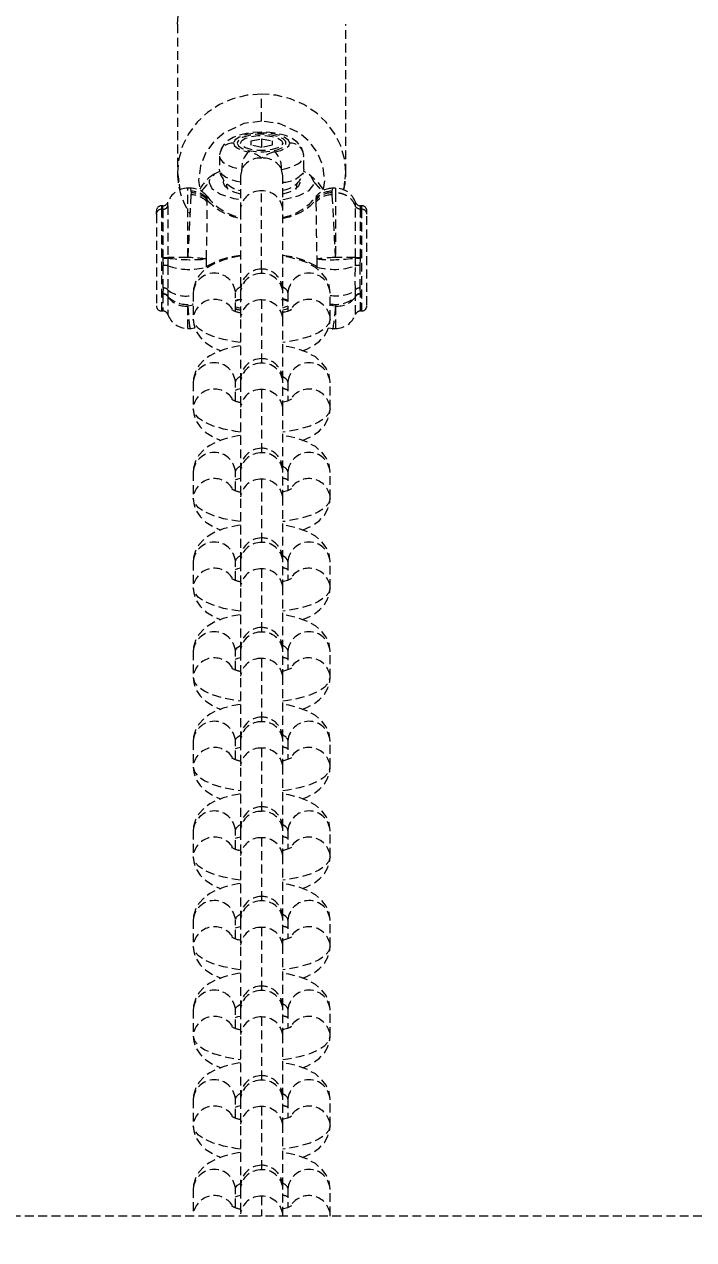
# Model space of a CAD drawing. Header units: millimetres. Extents: x -6713 to 5148, y -2591 to 1587.
# Drawn here: x -385.3 to -289.9, y -497.4 to -324.1 of the extents above; entities that cross this region are included whole.
import ezdxf

# ---------------------------------------------------------------- set-up
doc = ezdxf.new("R2010")
doc.units = ezdxf.units.MM
doc.linetypes.add('HIDDEN', pattern=[1.905, 1.27, -0.635])
for name, color, linetype in [('DIKOM_ОБЪЕКТ', 7, 'Continuous'), ('DIKOM_РАЗМЕР_ЗОНА', 7, 'Continuous'), ('DIKOM_РАЗМЕР_ОБЪЕКТА', 7, 'Continuous')]:
    doc.layers.add(name, color=color, linetype=linetype)
doc.styles.add('style1', font='arialbd.ttf', dxfattribs={"width": 0.8})
doc.dimstyles.new('1-50', dxfattribs={"dimtxt": 300, "dimasz": 200, "dimexe": 100, "dimexo": 0, "dimgap": 100, "dimtad": 1, "dimtxsty": 'style1', "dimcen": 200, "dimclrd": 7, "dimclre": 7, "dimclrt": 7, "dimadec": 1, "dimazin": 2, "dimtfac": 1, "dimtmove": 0, "dimatfit": 2, "dimfxl": 0, "dimlwd": 25, "dimlwe": 18, "dimarcsym": 0})

# ---------------------------------------------------------------- blocks, each defined once
blk = doc.blocks.new('*D0')
at = {"layer": 'Defpoints', "color": 0, "transparency": 16777216}
for p in [(-5474.61, 1436.5), (3266.41, 1436.5), (3451.12, -1263.5)]:
    blk.add_point(p, dxfattribs=at)
at = {"layer": 'DIKOM_РАЗМЕР_ОБЪЕКТА', "color": 7, "lineweight": 18, "transparency": 16777216}
for p, q in [((3266.41, 1436.5), (-5574.61, 1436.5)), ((3451.12, -1263.5), (-5574.61, -1263.5))]:
    blk.add_line(p, q, dxfattribs=at)
at = {"layer": 'DIKOM_РАЗМЕР_ОБЪЕКТА', "color": 7, "lineweight": 25, "transparency": 16777216}
blk.add_line((-5474.61, -1063.5), (-5474.61, 1236.5), dxfattribs=at)
at = {"layer": 'DIKOM_РАЗМЕР_ОБЪЕКТА', "color": 7, "transparency": 16777216}
for points in [[(-5507.94, 1236.5), (-5441.28, 1236.5), (-5474.61, 1436.5)], [(-5507.94, -1063.5), (-5441.28, -1063.5), (-5474.61, -1263.5)]]:
    blk.add_solid(points, dxfattribs=at)
at = {"layer": 'DIKOM_РАЗМЕР_ОБЪЕКТА', "color": 7, "transparency": 16777216, "insert": (-5753.31, 29.27), "char_height": 300, "attachment_point": 5, "rotation": 90, "style": 'style1'}
blk.add_mtext('{\\fArial|b0|i0|c204|p34;\\H1.16667x;2700}', dxfattribs=at)
blk = doc.blocks.new('*D2')
at = {"layer": 'Defpoints', "color": 0, "transparency": 16777216}
for p in [(-4851.5, 438.4), (5148.5, 234.63), (-4851.5, -2490.97)]:
    blk.add_point(p, dxfattribs=at)
at = {"layer": 'DIKOM_РАЗМЕР_ЗОНА', "color": 7, "lineweight": 18, "transparency": 16777216}
for p, q in [((-4851.5, 438.4), (-4851.5, -2590.97)), ((5148.5, 234.63), (5148.5, -2590.97))]:
    blk.add_line(p, q, dxfattribs=at)
at = {"layer": 'DIKOM_РАЗМЕР_ЗОНА', "color": 7, "lineweight": 25, "transparency": 16777216}
blk.add_line((4948.5, -2490.97), (-4651.5, -2490.97), dxfattribs=at)
at = {"layer": 'DIKOM_РАЗМЕР_ЗОНА', "color": 7, "transparency": 16777216}
for points in [[(-4651.5, -2457.64), (-4651.5, -2524.31), (-4851.5, -2490.97)], [(4948.5, -2457.64), (4948.5, -2524.31), (5148.5, -2490.97)]]:
    blk.add_solid(points, dxfattribs=at)
at = {"layer": 'DIKOM_РАЗМЕР_ЗОНА', "color": 7, "transparency": 16777216, "insert": (187.27, -2212.27), "char_height": 300, "attachment_point": 5, "style": 'style1'}
blk.add_mtext('{\\fArial|b0|i0|c204|p34;\\H1.16667x;10000}', dxfattribs=at)

msp = doc.modelspace()

# ---------------------------------------------------------------- linework, layer by layer
at = {"layer": 'DIKOM_ОБЪЕКТ', "color": 7, "linetype": 'HIDDEN', "lineweight": 15}
for p, q in [((-363.5, -324.108), (-363.5, -345.251)), ((-339.5, -345.251), (-339.5, -324.108)), ((-353, -340.726), (-351.5, -340.416)), ((-353, -341.347), (-353, -340.726)), ((-351.5, -340.416), (-350, -340.726)), ((-351.5, -340.416), (-351.5, -341.657)), ((-350, -340.726), (-350, -341.347)), ((-357.5, -342.904), (-357.5, -344.771)), ((-351.5, -341.657), (-353, -341.347)), ((-350, -341.347), (-351.5, -341.657)), ((-345.5, -344.771), (-345.5, -342.904)), ((-363.5, -345.251), (-363.269, -346.872)), ((-357.446, -345.058), (-357.5, -344.771)), ((-356.924, -346.311), (-357, -346.638)), ((-354.328, -344.8), (-354.5, -345.7)), ((-354.5, -345.7), (-354.5, -350.646)), ((-348.5, -345.7), (-348.672, -344.8)), ((-348.5, -350.646), (-348.5, -345.7)), ((-345.5, -344.771), (-345.553, -345.056)), ((-339.595, -346.164), (-339.5, -345.251)), ((-363.269, -346.872), (-363.151, -347.694)), ((-361.559, -347.472), (-362.042, -347.472)), ((-362.042, -357.329), (-362.042, -347.472)), ((-361.573, -347.903), (-361.561, -348.136)), ((-361.561, -348.136), (-361.573, -348.417)), ((-356.5, -347.105), (-356.462, -346.884)), ((-351.5, -358.998), (-351.5, -347.846)), ((-340.958, -347.472), (-341.441, -347.472)), ((-341.439, -348.136), (-341.427, -347.903)), ((-341.427, -348.417), (-341.439, -348.136)), ((-340.958, -347.472), (-340.958, -348.136)), ((-340.958, -348.136), (-340.958, -357.329)), ((-364.87, -350.003), (-364.87, -349.476)), ((-359.25, -348.718), (-359.251, -348.698)), ((-359.243, -348.947), (-359.25, -348.718)), ((-359.243, -349.158), (-359.243, -348.947)), ((-359.243, -349.45), (-359.243, -349.158)), ((-343.75, -348.717), (-343.757, -348.947)), ((-343.757, -348.947), (-343.757, -349.158)), ((-343.757, -349.158), (-343.757, -349.45)), ((-343.749, -348.697), (-343.75, -348.717)), ((-366.5, -351.17), (-366.5, -350.745)), ((-366.5, -351.17), (-366.5, -364.145)), ((-365.577, -349.972), (-365.75, -349.972)), ((-365.75, -350.47), (-365.75, -349.972)), ((-365.75, -364.972), (-365.75, -350.47)), ((-365.577, -350.47), (-365.577, -349.972)), ((-365.577, -350.47), (-365.577, -357.365)), ((-364.87, -350.003), (-364.87, -357.357)), ((-354.5, -350.646), (-354.5, -361.992)), ((-348.5, -361.992), (-348.5, -350.646)), ((-337.25, -349.972), (-337.423, -349.972)), ((-337.423, -350.47), (-337.423, -349.972)), ((-337.423, -357.365), (-337.423, -350.47)), ((-337.25, -349.972), (-337.25, -350.47)), ((-337.25, -350.47), (-337.25, -364.972)), ((-336.5, -351.17), (-336.5, -350.745)), ((-336.5, -364.145), (-336.5, -351.17)), ((-365.577, -357.365), (-365.577, -357.431)), ((-365.577, -357.431), (-365.556, -358.484)), ((-364.87, -357.416), (-364.87, -357.357)), ((-364.87, -357.416), (-364.858, -358.536)), ((-359.367, -358.718), (-359.371, -357.555)), ((-343.629, -357.555), (-343.633, -358.718)), ((-338.142, -358.536), (-338.13, -357.416)), ((-338.13, -357.357), (-338.13, -357.416)), ((-337.444, -358.484), (-337.423, -357.431)), ((-337.423, -357.431), (-337.423, -357.365)), ((-351.5, -358.992), (-351.5, -359.64)), ((-365.556, -361.692), (-365.577, -362.52)), ((-364.858, -361.971), (-364.87, -362.866)), ((-354.5, -361.992), (-354.5, -362.441)), ((-348.5, -362.441), (-348.5, -361.992)), ((-338.13, -362.866), (-338.142, -361.971)), ((-337.423, -362.52), (-337.444, -361.692)), ((-365.577, -362.52), (-365.577, -362.569)), ((-365.577, -362.569), (-365.577, -364.972)), ((-364.87, -362.909), (-364.87, -362.866)), ((-364.87, -362.909), (-364.87, -365.404)), ((-361.25, -362.364), (-361.25, -366.126)), ((-355.25, -365.012), (-355.25, -362.364)), ((-354.5, -363.438), (-354.845, -363.36)), ((-354.5, -362.441), (-354.5, -366.204)), ((-351.5, -363.403), (-351.5, -371.765)), ((-348.5, -366.204), (-348.5, -362.441)), ((-348.151, -363.36), (-348.5, -363.438)), ((-347.75, -362.364), (-347.75, -365.013)), ((-341.75, -366.126), (-341.75, -362.364)), ((-338.13, -362.866), (-338.13, -362.909)), ((-337.423, -362.569), (-337.423, -362.52)), ((-337.423, -364.972), (-337.423, -362.569)), ((-365.75, -364.972), (-365.577, -364.972)), ((-361.25, -364.151), (-362.042, -364.269)), ((-362.042, -367.472), (-362.042, -364.269)), ((-354.643, -364.836), (-355.25, -364.773)), ((-354.5, -364.904), (-354.643, -364.836)), ((-354.5, -364.876), (-354.643, -364.836)), ((-348.5, -364.533), (-347.75, -364.259)), ((-348.166, -365.141), (-348.5, -365.135)), ((-340.958, -364.269), (-340.958, -367.472)), ((-337.423, -364.972), (-337.25, -364.972)), ((-354.5, -366.204), (-354.5, -374.79)), ((-348.5, -374.775), (-348.5, -366.204)), ((-362.042, -367.472), (-361.559, -367.472)), ((-361.652, -367.472), (-361.001, -367.397)), ((-341.989, -367.398), (-341.348, -367.472)), ((-341.441, -367.472), (-340.958, -367.472)), ((-351.5, -371.768), (-351.5, -372.416)), ((-361.25, -375.139), (-361.25, -378.902)), ((-355.25, -377.788), (-355.25, -375.139)), ((-354.5, -374.768), (-354.5, -375.217)), ((-354.5, -375.217), (-354.5, -378.979)), ((-348.5, -375.217), (-348.5, -374.768)), ((-348.5, -378.979), (-348.5, -375.217)), ((-347.75, -375.139), (-347.75, -377.789)), ((-341.75, -378.902), (-341.75, -375.139)), ((-351.5, -376.179), (-351.5, -384.541)), ((-354.5, -378.979), (-354.5, -387.566)), ((-348.5, -387.551), (-348.5, -378.979)), ((-351.5, -384.544), (-351.5, -385.192)), ((-361.25, -387.915), (-361.25, -391.678)), ((-355.25, -390.564), (-355.25, -387.915)), ((-354.5, -387.544), (-354.5, -387.992)), ((-354.5, -387.992), (-354.5, -391.755)), ((-348.5, -387.992), (-348.5, -387.544)), ((-348.5, -391.755), (-348.5, -387.992)), ((-347.75, -387.915), (-347.75, -390.565)), ((-341.75, -391.678), (-341.75, -387.915)), ((-351.5, -388.955), (-351.5, -397.316)), ((-354.5, -391.755), (-354.5, -400.341)), ((-348.5, -400.327), (-348.5, -391.755)), ((-351.5, -397.32), (-351.5, -397.968)), ((-361.25, -400.691), (-361.25, -404.454)), ((-355.25, -403.339), (-355.25, -400.691)), ((-354.5, -400.32), (-354.5, -400.768)), ((-354.5, -400.768), (-354.5, -404.531)), ((-351.5, -401.73), (-351.5, -410.092)), ((-348.5, -400.768), (-348.5, -400.32)), ((-348.5, -404.531), (-348.5, -400.768)), ((-347.75, -400.691), (-347.75, -403.34)), ((-341.75, -404.454), (-341.75, -400.691)), ((-354.5, -404.531), (-354.5, -413.117)), ((-348.5, -413.103), (-348.5, -404.531)), ((-351.5, -410.096), (-351.5, -410.743)), ((-361.25, -413.467), (-361.25, -417.23)), ((-355.25, -416.115), (-355.25, -413.467)), ((-354.5, -413.096), (-354.5, -413.544)), ((-354.5, -413.544), (-354.5, -417.307)), ((-348.5, -413.544), (-348.5, -413.096)), ((-348.5, -417.307), (-348.5, -413.544)), ((-347.75, -413.467), (-347.75, -416.116)), ((-341.75, -417.23), (-341.75, -413.467)), ((-351.5, -414.506), (-351.5, -422.868)), ((-354.5, -417.307), (-354.5, -425.893)), ((-348.5, -425.879), (-348.5, -417.307)), ((-351.5, -422.872), (-351.5, -423.519)), ((-354.5, -425.872), (-354.5, -426.32)), ((-348.5, -426.32), (-348.5, -425.872)), ((-361.25, -426.243), (-361.25, -430.005)), ((-355.25, -428.891), (-355.25, -426.243)), ((-354.5, -426.32), (-354.5, -430.083)), ((-351.5, -427.282), (-351.5, -435.644)), ((-348.5, -430.083), (-348.5, -426.32)), ((-347.75, -426.243), (-347.75, -428.892)), ((-341.75, -430.005), (-341.75, -426.243)), ((-354.5, -430.083), (-354.5, -438.647)), ((-348.5, -438.647), (-348.5, -430.083)), ((-351.5, -435.647), (-351.5, -436.295)), ((-361.25, -439.018), (-361.25, -442.781)), ((-355.25, -441.667), (-355.25, -439.018)), ((-354.5, -438.647), (-354.5, -439.096)), ((-354.5, -439.096), (-354.5, -442.859)), ((-348.5, -439.096), (-348.5, -438.647)), ((-348.5, -442.859), (-348.5, -439.096)), ((-347.75, -439.018), (-347.75, -441.668)), ((-341.75, -442.781), (-341.75, -439.018)), ((-351.5, -440.058), (-351.5, -448.42)), ((-354.5, -442.859), (-354.5, -451.445)), ((-348.5, -451.43), (-348.5, -442.859)), ((-351.5, -448.423), (-351.5, -449.071)), ((-361.25, -451.794), (-361.25, -455.557)), ((-355.25, -454.443), (-355.25, -451.794)), ((-354.5, -451.423), (-354.5, -451.872)), ((-354.5, -451.872), (-354.5, -455.634)), ((-348.5, -451.872), (-348.5, -451.423)), ((-348.5, -455.634), (-348.5, -451.872)), ((-347.75, -451.794), (-347.75, -454.444)), ((-341.75, -455.557), (-341.75, -451.794)), ((-351.5, -452.834), (-351.5, -461.195)), ((-354.5, -455.634), (-354.5, -464.22)), ((-348.5, -464.206), (-348.5, -455.634)), ((-351.5, -461.199), (-351.5, -461.847)), ((-354.5, -464.199), (-354.5, -464.647)), ((-348.5, -464.647), (-348.5, -464.199)), ((-361.25, -464.57), (-361.25, -468.333)), ((-355.25, -467.218), (-355.25, -464.57)), ((-354.5, -464.647), (-354.5, -468.41)), ((-351.5, -465.609), (-351.5, -473.971)), ((-348.5, -468.41), (-348.5, -464.647)), ((-347.75, -464.57), (-347.75, -467.22)), ((-341.75, -468.333), (-341.75, -464.57)), ((-354.5, -468.41), (-354.5, -476.996)), ((-348.5, -476.982), (-348.5, -468.41)), ((-351.5, -473.975), (-351.5, -474.622)), ((-361.25, -477.346), (-361.25, -481.109)), ((-355.25, -479.994), (-355.25, -477.346)), ((-354.5, -476.975), (-354.5, -477.423)), ((-354.5, -477.423), (-354.5, -481.186)), ((-348.5, -477.423), (-348.5, -476.975)), ((-348.5, -481.186), (-348.5, -477.423)), ((-347.75, -477.346), (-347.75, -479.995)), ((-341.75, -481.109), (-341.75, -477.346)), ((-351.5, -478.385), (-351.5, -486.747)), ((-354.5, -481.186), (-354.5, -489.751)), ((-348.5, -489.751), (-348.5, -481.186)), ((-351.5, -486.751), (-351.5, -487.398)), ((-361.25, -490.122), (-361.25, -493.885)), ((-355.25, -492.77), (-355.25, -490.122)), ((-354.5, -489.751), (-354.5, -490.199)), ((-354.5, -490.199), (-354.5, -493.962)), ((-348.5, -490.199), (-348.5, -489.751)), ((-348.5, -493.962), (-348.5, -490.199)), ((-347.75, -490.122), (-347.75, -492.771)), ((-341.75, -493.885), (-341.75, -490.122)), ((-351.5, -491.161), (-351.5, -494)), ((1210.5, -494), (-938.794, -494)), ((-361.25, -493.885), (-361.245, -494)), ((-341.755, -494), (-341.75, -493.885))]:
    msp.add_line(p, q, dxfattribs=at)
at = {"layer": 'DIKOM_ОБЪЕКТ', "color": 7, "linetype": 'HIDDEN', "lineweight": 15, "flags": 128}
for points in [[(-363.5, -324.108), (-363.318, -322.162), (-362.776, -320.276), (-361.892, -318.506), (-360.693, -316.907), (-359.213, -315.526), (-357.5, -314.406), (-355.604, -313.58), (-353.584, -313.075), (-351.5, -312.905)], [(-351.5, -334.048), (-353.584, -334.219), (-355.604, -334.724), (-357.5, -335.549), (-359.213, -336.669), (-360.693, -338.05), (-361.892, -339.65), (-362.776, -341.42), (-363.318, -343.306), (-363.5, -345.251)], [(-339.5, -345.251), (-339.682, -343.306), (-340.224, -341.42), (-341.108, -339.65), (-342.307, -338.05), (-343.787, -336.669), (-345.5, -335.549), (-347.396, -334.724), (-349.416, -334.219), (-351.5, -334.048)], [(-351.5, -337.924), (-354.02, -338.26), (-356.9, -339.605), (-358.281, -340.802), (-359.441, -342.373), (-360.223, -344.258), (-360.5, -346.327), (-360.318, -347.685)], [(-351.5, -339.47), (-352.807, -339.536), (-353.31, -339.599), (-354.101, -339.747), (-354.846, -339.953), (-355.573, -340.244), (-356.261, -340.65), (-356.852, -341.193), (-357.269, -341.847), (-357.481, -342.594), (-357.5, -342.904)], [(-342.681, -347.676), (-342.5, -346.327), (-342.777, -344.258), (-343.559, -342.373), (-344.719, -340.802), (-346.1, -339.605), (-348.98, -338.26), (-351.5, -337.924)], [(-345.5, -342.904), (-345.566, -342.333), (-345.882, -341.561), (-346.428, -340.903), (-347.185, -340.369), (-348.084, -339.977), (-348.905, -339.745), (-349.587, -339.615), (-350.321, -339.524), (-351.5, -339.47)], [(-347.5, -341.037), (-347.66, -340.635), (-348.3, -340.177), (-348.87, -339.957), (-349.618, -339.772), (-350.515, -339.647), (-351.5, -339.603), (-352.485, -339.647), (-353.382, -339.772), (-354.13, -339.957), (-354.7, -340.177), (-355.34, -340.635), (-355.5, -341.037)], [(-355.5, -341.037), (-355.36, -341.412), (-354.931, -341.774), (-354.244, -342.08), (-353.386, -342.301)], [(-355, -341.037), (-354.81, -341.444), (-354.262, -341.807), (-353.414, -342.087), (-352.359, -342.253), (-351.211, -342.287), (-350.094, -342.185), (-349.13, -341.959), (-348.422, -341.634), (-348.048, -341.243), (-348.048, -340.83), (-348.422, -340.44), (-349.13, -340.114), (-350.094, -339.888), (-351.211, -339.787), (-352.359, -339.821), (-353.414, -339.987), (-354.262, -340.266), (-354.81, -340.629), (-355, -341.037)], [(-354.5, -341.037), (-354.319, -340.669), (-353.798, -340.346), (-353, -340.106), (-352.021, -339.978), (-350.979, -339.978), (-350, -340.106), (-349.202, -340.346), (-348.681, -340.669), (-348.5, -341.037), (-348.681, -341.404), (-349.202, -341.728), (-350, -341.968), (-350.979, -342.095), (-352.021, -342.095), (-353, -341.968), (-353.798, -341.728), (-354.319, -341.404), (-354.5, -341.037)], [(-349.614, -342.301), (-348.756, -342.08), (-348.069, -341.774), (-347.64, -341.412), (-347.5, -341.037)], [(-357.5, -342.904), (-357.445, -343.193), (-357.283, -343.477), (-357.015, -343.751), (-356.646, -344.009), (-356.184, -344.247), (-355.637, -344.461), (-355.015, -344.646), (-354.328, -344.8)], [(-348.672, -344.8), (-347.985, -344.646), (-347.363, -344.461), (-346.816, -344.247), (-346.354, -344.009), (-345.985, -343.751), (-345.717, -343.477), (-345.555, -343.193), (-345.5, -342.904)], [(-357.396, -345.036), (-358.277, -345.487), (-358.958, -346.356), (-359, -346.638)], [(-354.5, -346.633), (-355.015, -346.514), (-355.637, -346.328), (-356.184, -346.115), (-356.646, -345.876), (-357.015, -345.618), (-357.283, -345.344), (-357.445, -345.06), (-357.446, -345.058)], [(-348.5, -348.29), (-347.611, -348.032), (-346.737, -347.624), (-346.187, -347.148), (-346, -346.638), (-346.061, -346.345)], [(-344, -346.638), (-344.423, -345.748), (-345.548, -345.021)], [(-342.681, -347.676), (-343.505, -346.586), (-344.748, -345.468)], [(-339.813, -347.734), (-339.733, -347.49), (-339.595, -346.164)], [(-361.655, -347.49), (-361.649, -347.473), (-361.573, -347.903)], [(-359, -346.638), (-358.577, -347.528), (-357.357, -348.317), (-355.476, -348.917), (-354.5, -349.061)], [(-357, -346.638), (-356.813, -347.148), (-356.263, -347.624), (-355.389, -348.032), (-354.5, -348.29)], [(-356.31, -347.594), (-356.315, -347.588), (-356.5, -347.105)], [(-348.5, -349.084), (-348.215, -349.054), (-346.168, -348.528), (-344.723, -347.789), (-344.042, -346.921), (-344, -346.638)], [(-346.562, -346.823), (-346.547, -346.861), (-346.547, -347.349), (-346.69, -347.594)], [(-341.427, -347.903), (-341.351, -347.473), (-341.345, -347.492)], [(-361.573, -348.417), (-361.649, -349.939), (-361.76, -352.046), (-361.895, -354.574), (-362.042, -357.329)], [(-340.958, -357.329), (-341.105, -354.577), (-341.24, -352.052), (-341.351, -349.948), (-341.427, -348.417)], [(-365.556, -361.692), (-365.54, -360.165), (-365.556, -358.484)], [(-364.858, -358.536), (-364.849, -360.33), (-364.858, -361.971)], [(-354.5, -357.165), (-354.902, -357.221), (-355.934, -357.431), (-356.964, -357.719), (-357.956, -358.096), (-358.899, -358.587), (-359.76, -359.223), (-360.454, -359.983), (-360.944, -360.85), (-361.21, -361.807), (-361.24, -362.089), (-361.248, -362.227), (-361.249, -362.296), (-361.25, -362.33), (-361.25, -362.347), (-361.25, -362.356), (-361.25, -362.36), (-361.25, -362.362), (-361.25, -362.363), (-361.25, -362.363), (-361.25, -362.363), (-361.25, -362.363), (-361.25, -362.364), (-361.25, -362.364), (-361.25, -362.364), (-361.25, -362.364)], [(-341.75, -362.444), (-341.75, -362.378), (-341.75, -362.366), (-341.75, -362.365), (-341.75, -362.364), (-341.75, -362.364), (-341.75, -362.363), (-341.75, -362.354), (-341.892, -361.323), (-342.298, -360.363), (-342.947, -359.506), (-343.842, -358.754), (-344.938, -358.144), (-346.373, -357.615), (-347.648, -357.304), (-348.5, -357.162)], [(-338.142, -361.971), (-338.151, -360.318), (-338.142, -358.536)], [(-337.444, -361.692), (-337.46, -360.154), (-337.444, -358.484)], [(-347.75, -362.364), (-347.822, -362.101), (-348.035, -361.849), (-348.382, -361.617), (-348.5, -361.557)], [(-355.25, -363.479), (-354.89, -363.358), (-354.565, -363.282)], [(-355.25, -363.554), (-354.685, -363.355), (-354.345, -363.317)], [(-348.654, -363.317), (-348.315, -363.355), (-347.75, -363.554)], [(-362.042, -364.269), (-361.895, -366.027), (-361.76, -367.122), (-361.653, -367.459)], [(-355.25, -364.356), (-355.194, -364.388), (-354.5, -364.589)], [(-354.643, -364.836), (-355.124, -364.677), (-355.25, -364.628)], [(-347.75, -364.628), (-348.055, -364.741), (-348.5, -364.876)], [(-347.233, -364.787), (-347.229, -364.783), (-347.424, -364.885), (-347.83, -365.044), (-348.407, -365.21), (-348.5, -365.229)], [(-340.958, -364.269), (-341.369, -364.226), (-341.75, -364.152)], [(-361.25, -366.126), (-361.183, -366.844), (-360.858, -367.832), (-360.285, -368.724), (-359.47, -369.508), (-358.415, -370.175), (-357.399, -370.619), (-357.339, -370.638)], [(-354.5, -369.451), (-355.231, -369.354), (-356.917, -369.032), (-358.394, -368.597), (-359.607, -368.068), (-360.508, -367.464), (-361.063, -366.808), (-361.25, -366.126)], [(-341.75, -366.126), (-341.937, -366.808), (-342.492, -367.464), (-343.393, -368.068), (-344.606, -368.597), (-346.083, -369.032), (-347.769, -369.354), (-348.5, -369.451)], [(-345.695, -370.641), (-345.044, -370.394), (-344.101, -369.903), (-343.24, -369.267), (-342.546, -368.507), (-342.056, -367.64), (-341.79, -366.683), (-341.75, -366.126)], [(-354.5, -369.941), (-354.902, -369.997), (-355.934, -370.207), (-356.964, -370.495), (-357.956, -370.872), (-358.899, -371.363), (-359.76, -371.999), (-360.454, -372.759), (-360.944, -373.626), (-361.21, -374.583), (-361.24, -374.865), (-361.248, -375.003), (-361.249, -375.072), (-361.25, -375.106), (-361.25, -375.123), (-361.25, -375.132), (-361.25, -375.136), (-361.25, -375.138), (-361.25, -375.139), (-361.25, -375.139), (-361.25, -375.139), (-361.25, -375.139), (-361.25, -375.139), (-361.25, -375.139), (-361.25, -375.14), (-361.25, -375.14)], [(-341.75, -375.22), (-341.75, -375.154), (-341.75, -375.142), (-341.75, -375.14), (-341.75, -375.14), (-341.75, -375.139), (-341.75, -375.139), (-341.75, -375.13), (-341.892, -374.099), (-342.298, -373.139), (-342.947, -372.282), (-343.842, -371.53), (-344.938, -370.92), (-346.373, -370.391), (-347.648, -370.08), (-348.5, -369.938)], [(-347.75, -375.139), (-347.822, -374.877), (-348.035, -374.625), (-348.382, -374.393), (-348.523, -374.322)], [(-355.25, -376.255), (-354.89, -376.134), (-354.5, -376.042)], [(-347.233, -377.562), (-347.229, -377.558), (-347.424, -377.661), (-347.83, -377.82), (-348.407, -377.986), (-348.5, -378.005)], [(-361.25, -378.902), (-361.183, -379.62), (-360.858, -380.608), (-360.285, -381.5), (-359.47, -382.284), (-358.415, -382.951), (-357.399, -383.395), (-357.339, -383.413)], [(-354.5, -382.227), (-355.231, -382.13), (-356.917, -381.807), (-358.394, -381.373), (-359.607, -380.843), (-360.508, -380.239), (-361.063, -379.584), (-361.25, -378.902)], [(-341.75, -378.902), (-341.937, -379.584), (-342.492, -380.239), (-343.393, -380.843), (-344.606, -381.373), (-346.083, -381.807), (-347.769, -382.13), (-348.5, -382.227)], [(-345.695, -383.417), (-345.044, -383.17), (-344.101, -382.679), (-343.24, -382.043), (-342.546, -381.283), (-342.056, -380.415), (-341.79, -379.459), (-341.75, -378.902)], [(-354.5, -382.717), (-354.902, -382.773), (-355.934, -382.983), (-356.964, -383.271), (-357.956, -383.648), (-358.899, -384.139), (-359.76, -384.775), (-360.454, -385.535), (-360.944, -386.402), (-361.21, -387.359), (-361.24, -387.64), (-361.248, -387.779), (-361.249, -387.848), (-361.25, -387.882), (-361.25, -387.899), (-361.25, -387.907), (-361.25, -387.912), (-361.25, -387.914), (-361.25, -387.915), (-361.25, -387.915), (-361.25, -387.915), (-361.25, -387.915), (-361.25, -387.915), (-361.25, -387.915), (-361.25, -387.916), (-361.25, -387.916)], [(-341.75, -387.996), (-341.75, -387.93), (-341.75, -387.918), (-341.75, -387.916), (-341.75, -387.915), (-341.75, -387.915), (-341.75, -387.915), (-341.75, -387.906), (-341.892, -386.875), (-342.298, -385.915), (-342.947, -385.057), (-343.842, -384.306), (-344.938, -383.696), (-346.373, -383.167), (-347.648, -382.856), (-348.5, -382.714)], [(-347.75, -387.915), (-347.822, -387.653), (-348.035, -387.401), (-348.382, -387.169), (-348.523, -387.098)], [(-355.25, -389.031), (-354.89, -388.91), (-354.5, -388.818)], [(-347.233, -390.338), (-347.229, -390.334), (-347.424, -390.437), (-347.83, -390.596), (-348.407, -390.762), (-348.5, -390.781)], [(-361.25, -391.678), (-361.183, -392.395), (-360.858, -393.384), (-360.285, -394.276), (-359.47, -395.06), (-358.415, -395.726), (-357.399, -396.171), (-357.339, -396.189)], [(-354.5, -395.003), (-355.231, -394.906), (-356.917, -394.583), (-358.394, -394.149), (-359.607, -393.619), (-360.508, -393.015), (-361.063, -392.36), (-361.25, -391.678)], [(-341.75, -391.678), (-341.937, -392.36), (-342.492, -393.015), (-343.393, -393.619), (-344.606, -394.149), (-346.083, -394.583), (-347.769, -394.906), (-348.5, -395.003)], [(-345.695, -396.193), (-345.044, -395.946), (-344.101, -395.454), (-343.24, -394.819), (-342.546, -394.059), (-342.056, -393.191), (-341.79, -392.234), (-341.75, -391.678)], [(-354.5, -395.492), (-354.902, -395.549), (-355.934, -395.759), (-356.964, -396.047), (-357.956, -396.423), (-358.899, -396.915), (-359.76, -397.55), (-360.454, -398.31), (-360.944, -399.178), (-361.21, -400.135), (-361.24, -400.416), (-361.248, -400.555), (-361.249, -400.624), (-361.25, -400.658), (-361.25, -400.675), (-361.25, -400.683), (-361.25, -400.688), (-361.25, -400.69), (-361.25, -400.691), (-361.25, -400.691), (-361.25, -400.691), (-361.25, -400.691), (-361.25, -400.691), (-361.25, -400.691), (-361.25, -400.692), (-361.25, -400.692)], [(-341.75, -400.772), (-341.75, -400.705), (-341.75, -400.693), (-341.75, -400.692), (-341.75, -400.691), (-341.75, -400.691), (-341.75, -400.691), (-341.75, -400.682), (-341.892, -399.651), (-342.298, -398.69), (-342.947, -397.833), (-343.842, -397.082), (-344.938, -396.471), (-346.373, -395.942), (-347.648, -395.632), (-348.5, -395.49)], [(-347.75, -400.691), (-347.822, -400.429), (-348.035, -400.177), (-348.382, -399.944), (-348.523, -399.874)], [(-355.25, -401.806), (-354.89, -401.686), (-354.5, -401.594)], [(-347.233, -403.114), (-347.229, -403.11), (-347.424, -403.213), (-347.83, -403.372), (-348.407, -403.538), (-348.5, -403.557)], [(-361.25, -404.454), (-361.183, -405.171), (-360.858, -406.16), (-360.285, -407.051), (-359.47, -407.836), (-358.415, -408.502), (-357.399, -408.947), (-357.339, -408.965)], [(-354.5, -407.778), (-355.231, -407.682), (-356.917, -407.359), (-358.394, -406.925), (-359.607, -406.395), (-360.508, -405.791), (-361.063, -405.135), (-361.25, -404.454)], [(-341.75, -404.454), (-341.937, -405.135), (-342.492, -405.791), (-343.393, -406.395), (-344.606, -406.925), (-346.083, -407.359), (-347.769, -407.682), (-348.5, -407.778)], [(-345.695, -408.968), (-345.044, -408.721), (-344.101, -408.23), (-343.24, -407.594), (-342.546, -406.834), (-342.056, -405.967), (-341.79, -405.01), (-341.75, -404.454)], [(-354.5, -408.268), (-354.902, -408.325), (-355.934, -408.534), (-356.964, -408.823), (-357.956, -409.199), (-358.899, -409.69), (-359.76, -410.326), (-360.454, -411.086), (-360.944, -411.954), (-361.21, -412.91), (-361.24, -413.192), (-361.248, -413.331), (-361.249, -413.399), (-361.25, -413.434), (-361.25, -413.451), (-361.25, -413.459), (-361.25, -413.463), (-361.25, -413.465), (-361.25, -413.467), (-361.25, -413.467), (-361.25, -413.467), (-361.25, -413.467), (-361.25, -413.467), (-361.25, -413.467), (-361.25, -413.467), (-361.25, -413.467)], [(-341.75, -413.548), (-341.75, -413.481), (-341.75, -413.469), (-341.75, -413.468), (-341.75, -413.467), (-341.75, -413.467), (-341.75, -413.467), (-341.75, -413.457), (-341.892, -412.427), (-342.298, -411.466), (-342.947, -410.609), (-343.842, -409.858), (-344.938, -409.247), (-346.373, -408.718), (-347.648, -408.408), (-348.5, -408.265)], [(-355.25, -413.467), (-355.178, -413.205), (-354.965, -412.952), (-354.618, -412.72), (-354.476, -412.649)], [(-355.25, -414.582), (-354.89, -414.462), (-354.5, -414.369)], [(-361.25, -417.23), (-361.183, -417.947), (-360.858, -418.935), (-360.285, -419.827), (-359.47, -420.612), (-358.415, -421.278), (-357.399, -421.723), (-357.339, -421.741)], [(-361.25, -417.23), (-361.063, -417.911), (-360.508, -418.567), (-359.607, -419.171), (-358.394, -419.7), (-356.917, -420.135), (-355.231, -420.458), (-354.5, -420.554)], [(-347.233, -415.89), (-347.229, -415.886), (-347.424, -415.989), (-347.83, -416.148), (-348.407, -416.313), (-348.5, -416.332)], [(-348.5, -420.554), (-347.769, -420.458), (-346.083, -420.135), (-344.606, -419.7), (-343.393, -419.171), (-342.492, -418.567), (-341.937, -417.911), (-341.75, -417.23)], [(-345.695, -421.744), (-345.044, -421.497), (-344.101, -421.006), (-343.24, -420.37), (-342.546, -419.61), (-342.056, -418.743), (-341.79, -417.786), (-341.75, -417.23)], [(-354.5, -421.044), (-354.902, -421.101), (-355.934, -421.31), (-356.964, -421.598), (-357.956, -421.975), (-358.899, -422.466), (-359.76, -423.102), (-360.454, -423.862), (-360.944, -424.729), (-361.21, -425.686), (-361.24, -425.968), (-361.248, -426.106), (-361.249, -426.175), (-361.25, -426.209), (-361.25, -426.226), (-361.25, -426.235), (-361.25, -426.239), (-361.25, -426.241), (-361.25, -426.242), (-361.25, -426.242), (-361.25, -426.243), (-361.25, -426.243), (-361.25, -426.243), (-361.25, -426.243), (-361.25, -426.243), (-361.25, -426.243)], [(-341.75, -426.323), (-341.75, -426.257), (-341.75, -426.245), (-341.75, -426.244), (-341.75, -426.243), (-341.75, -426.243), (-341.75, -426.242), (-341.75, -426.233), (-341.892, -425.202), (-342.298, -424.242), (-342.947, -423.385), (-343.842, -422.633), (-344.938, -422.023), (-346.373, -421.494), (-347.648, -421.183), (-348.5, -421.041)], [(-355.25, -426.243), (-355.178, -425.98), (-354.965, -425.728), (-354.618, -425.496), (-354.476, -425.425)], [(-355.25, -427.358), (-354.89, -427.238), (-354.5, -427.145)], [(-347.233, -428.666), (-347.229, -428.662), (-347.424, -428.764), (-347.83, -428.923), (-348.407, -429.089), (-348.5, -429.108)], [(-361.25, -430.005), (-361.183, -430.723), (-360.858, -431.711), (-360.285, -432.603), (-359.47, -433.388), (-358.415, -434.054), (-357.399, -434.498), (-357.339, -434.517)], [(-361.25, -430.005), (-361.063, -430.687), (-360.508, -431.343), (-359.607, -431.947), (-358.394, -432.476), (-356.917, -432.911), (-355.231, -433.234), (-354.5, -433.33)], [(-348.5, -433.33), (-347.769, -433.234), (-346.083, -432.911), (-344.606, -432.476), (-343.393, -431.947), (-342.492, -431.343), (-341.937, -430.687), (-341.75, -430.005)], [(-345.695, -434.52), (-345.044, -434.273), (-344.101, -433.782), (-343.24, -433.146), (-342.546, -432.386), (-342.056, -431.519), (-341.79, -430.562), (-341.75, -430.005)], [(-354.5, -433.82), (-354.902, -433.876), (-355.934, -434.086), (-356.964, -434.374), (-357.956, -434.751), (-358.899, -435.242), (-359.76, -435.878), (-360.454, -436.638), (-360.944, -437.505), (-361.21, -438.462), (-361.24, -438.744), (-361.248, -438.882), (-361.249, -438.951), (-361.25, -438.985), (-361.25, -439.002), (-361.25, -439.011), (-361.25, -439.015), (-361.25, -439.017), (-361.25, -439.018), (-361.25, -439.018), (-361.25, -439.018), (-361.25, -439.018), (-361.25, -439.018), (-361.25, -439.018), (-361.25, -439.019), (-361.25, -439.019)], [(-341.75, -439.099), (-341.75, -439.033), (-341.75, -439.021), (-341.75, -439.019), (-341.75, -439.019), (-341.75, -439.018), (-341.75, -439.018), (-341.75, -439.009), (-341.892, -437.978), (-342.298, -437.018), (-342.947, -436.161), (-343.842, -435.409), (-344.938, -434.799), (-346.373, -434.27), (-347.648, -433.959), (-348.5, -433.817)], [(-347.75, -439.018), (-347.822, -438.756), (-348.035, -438.504), (-348.382, -438.272), (-348.5, -438.212)], [(-355.25, -440.134), (-354.89, -440.013), (-354.5, -439.921)], [(-347.233, -441.442), (-347.229, -441.437), (-347.424, -441.54), (-347.83, -441.699), (-348.407, -441.865), (-348.5, -441.884)], [(-361.25, -442.781), (-361.183, -443.499), (-360.858, -444.487), (-360.285, -445.379), (-359.47, -446.163), (-358.415, -446.83), (-357.399, -447.274), (-357.339, -447.292)], [(-354.5, -446.106), (-355.231, -446.009), (-356.917, -445.687), (-358.394, -445.252), (-359.607, -444.722), (-360.508, -444.118), (-361.063, -443.463), (-361.25, -442.781)], [(-341.75, -442.781), (-341.937, -443.463), (-342.492, -444.118), (-343.393, -444.722), (-344.606, -445.252), (-346.083, -445.687), (-347.769, -446.009), (-348.5, -446.106)], [(-345.695, -447.296), (-345.044, -447.049), (-344.101, -446.558), (-343.24, -445.922), (-342.546, -445.162), (-342.056, -444.295), (-341.79, -443.338), (-341.75, -442.781)], [(-354.5, -446.596), (-354.902, -446.652), (-355.934, -446.862), (-356.964, -447.15), (-357.956, -447.527), (-358.899, -448.018), (-359.76, -448.654), (-360.454, -449.414), (-360.944, -450.281), (-361.21, -451.238), (-361.24, -451.52), (-361.248, -451.658), (-361.249, -451.727), (-361.25, -451.761), (-361.25, -451.778), (-361.25, -451.787), (-361.25, -451.791), (-361.25, -451.793), (-361.25, -451.794), (-361.25, -451.794), (-361.25, -451.794), (-361.25, -451.794), (-361.25, -451.794), (-361.25, -451.794), (-361.25, -451.795), (-361.25, -451.795)], [(-341.75, -451.875), (-341.75, -451.809), (-341.75, -451.797), (-341.75, -451.795), (-341.75, -451.794), (-341.75, -451.794), (-341.75, -451.794), (-341.75, -451.785), (-341.892, -450.754), (-342.298, -449.794), (-342.947, -448.936), (-343.842, -448.185), (-344.938, -447.575), (-346.373, -447.046), (-347.648, -446.735), (-348.5, -446.593)], [(-347.75, -451.794), (-347.822, -451.532), (-348.035, -451.28), (-348.382, -451.048), (-348.523, -450.977)], [(-355.25, -452.91), (-354.89, -452.789), (-354.5, -452.697)], [(-361.25, -455.557), (-361.183, -456.274), (-360.858, -457.263), (-360.285, -458.155), (-359.47, -458.939), (-358.415, -459.606), (-357.399, -460.05), (-357.339, -460.068)], [(-354.5, -458.882), (-355.231, -458.785), (-356.917, -458.462), (-358.394, -458.028), (-359.607, -457.498), (-360.508, -456.894), (-361.063, -456.239), (-361.25, -455.557)], [(-347.233, -454.217), (-347.229, -454.213), (-347.424, -454.316), (-347.83, -454.475), (-348.407, -454.641), (-348.5, -454.66)], [(-341.75, -455.557), (-341.937, -456.239), (-342.492, -456.894), (-343.393, -457.498), (-344.606, -458.028), (-346.083, -458.462), (-347.769, -458.785), (-348.5, -458.882)], [(-345.695, -460.072), (-345.044, -459.825), (-344.101, -459.333), (-343.24, -458.698), (-342.546, -457.938), (-342.056, -457.07), (-341.79, -456.113), (-341.75, -455.557)], [(-354.5, -459.372), (-354.902, -459.428), (-355.934, -459.638), (-356.964, -459.926), (-357.956, -460.303), (-358.899, -460.794), (-359.76, -461.429), (-360.454, -462.19), (-360.944, -463.057), (-361.21, -464.014), (-361.24, -464.295), (-361.248, -464.434), (-361.249, -464.503), (-361.25, -464.537), (-361.25, -464.554), (-361.25, -464.562), (-361.25, -464.567), (-361.25, -464.569), (-361.25, -464.57), (-361.25, -464.57), (-361.25, -464.57), (-361.25, -464.57), (-361.25, -464.57), (-361.25, -464.57), (-361.25, -464.571), (-361.25, -464.571)], [(-341.75, -464.651), (-341.75, -464.584), (-341.75, -464.573), (-341.75, -464.571), (-341.75, -464.57), (-341.75, -464.57), (-341.75, -464.57), (-341.75, -464.561), (-341.892, -463.53), (-342.298, -462.57), (-342.947, -461.712), (-343.842, -460.961), (-344.938, -460.351), (-346.373, -459.822), (-347.648, -459.511), (-348.5, -459.369)], [(-355.25, -464.57), (-355.178, -464.308), (-354.965, -464.056), (-354.618, -463.823), (-354.476, -463.752)], [(-355.25, -465.685), (-354.89, -465.565), (-354.5, -465.473)], [(-347.233, -466.993), (-347.229, -466.989), (-347.424, -467.092), (-347.83, -467.251), (-348.407, -467.417), (-348.5, -467.436)], [(-361.25, -468.333), (-361.183, -469.05), (-360.858, -470.039), (-360.285, -470.93), (-359.47, -471.715), (-358.415, -472.381), (-357.399, -472.826), (-357.339, -472.844)], [(-361.25, -468.333), (-361.063, -469.015), (-360.508, -469.67), (-359.607, -470.274), (-358.394, -470.804), (-356.917, -471.238), (-355.231, -471.561), (-354.5, -471.657)], [(-348.5, -471.657), (-347.769, -471.561), (-346.083, -471.238), (-344.606, -470.804), (-343.393, -470.274), (-342.492, -469.67), (-341.937, -469.015), (-341.75, -468.333)], [(-345.695, -472.847), (-345.044, -472.6), (-344.101, -472.109), (-343.24, -471.474), (-342.546, -470.713), (-342.056, -469.846), (-341.79, -468.889), (-341.75, -468.333)], [(-354.5, -472.147), (-354.902, -472.204), (-355.934, -472.413), (-356.964, -472.702), (-357.956, -473.078), (-358.899, -473.569), (-359.76, -474.205), (-360.454, -474.965), (-360.944, -475.833), (-361.21, -476.789), (-361.24, -477.071), (-361.248, -477.21), (-361.249, -477.278), (-361.25, -477.313), (-361.25, -477.33), (-361.25, -477.338), (-361.25, -477.342), (-361.25, -477.345), (-361.25, -477.346), (-361.25, -477.346), (-361.25, -477.346), (-361.25, -477.346), (-361.25, -477.346), (-361.25, -477.346), (-361.25, -477.346), (-361.25, -477.346)], [(-341.75, -477.427), (-341.75, -477.36), (-341.75, -477.348), (-341.75, -477.347), (-341.75, -477.346), (-341.75, -477.346), (-341.75, -477.346), (-341.75, -477.337), (-341.892, -476.306), (-342.298, -475.345), (-342.947, -474.488), (-343.842, -473.737), (-344.938, -473.126), (-346.373, -472.597), (-347.648, -472.287), (-348.5, -472.145)], [(-347.75, -477.346), (-347.822, -477.084), (-348.035, -476.832), (-348.382, -476.599), (-348.523, -476.528)], [(-355.25, -478.461), (-354.89, -478.341), (-354.5, -478.248)], [(-347.233, -479.769), (-347.229, -479.765), (-347.424, -479.868), (-347.83, -480.027), (-348.407, -480.192), (-348.5, -480.211)], [(-361.25, -481.109), (-361.183, -481.826), (-360.858, -482.815), (-360.285, -483.706), (-359.47, -484.491), (-358.415, -485.157), (-357.399, -485.602), (-357.339, -485.62)], [(-354.5, -484.433), (-355.231, -484.337), (-356.917, -484.014), (-358.394, -483.579), (-359.607, -483.05), (-360.508, -482.446), (-361.063, -481.79), (-361.25, -481.109)], [(-341.75, -481.109), (-341.937, -481.79), (-342.492, -482.446), (-343.393, -483.05), (-344.606, -483.579), (-346.083, -484.014), (-347.769, -484.337), (-348.5, -484.433)], [(-345.695, -485.623), (-345.044, -485.376), (-344.101, -484.885), (-343.24, -484.249), (-342.546, -483.489), (-342.056, -482.622), (-341.79, -481.665), (-341.75, -481.109)], [(-354.5, -484.923), (-354.902, -484.98), (-355.934, -485.189), (-356.964, -485.477), (-357.956, -485.854), (-358.899, -486.345), (-359.76, -486.981), (-360.454, -487.741), (-360.944, -488.608), (-361.21, -489.565), (-361.24, -489.847), (-361.248, -489.986), (-361.249, -490.054), (-361.25, -490.088), (-361.25, -490.105), (-361.25, -490.114), (-361.25, -490.118), (-361.25, -490.12), (-361.25, -490.121), (-361.25, -490.122), (-361.25, -490.122), (-361.25, -490.122), (-361.25, -490.122), (-361.25, -490.122), (-361.25, -490.122), (-361.25, -490.122)], [(-341.75, -490.203), (-341.75, -490.136), (-341.75, -490.124), (-341.75, -490.123), (-341.75, -490.122), (-341.75, -490.122), (-341.75, -490.122), (-341.75, -490.112), (-341.892, -489.082), (-342.298, -488.121), (-342.947, -487.264), (-343.842, -486.513), (-344.938, -485.902), (-346.373, -485.373), (-347.648, -485.062), (-348.5, -484.92)], [(-355.25, -490.122), (-355.178, -489.86), (-354.965, -489.607), (-354.618, -489.375), (-354.5, -489.315)], [(-355.25, -491.237), (-354.89, -491.117), (-354.5, -491.024)], [(-347.233, -492.545), (-347.229, -492.541), (-347.424, -492.644), (-347.83, -492.803), (-348.407, -492.968), (-348.5, -492.987)]]:
    msp.add_lwpolyline(points, dxfattribs=at)
at = {"layer": 'DIKOM_ОБЪЕКТ', "color": 7, "linetype": 'HIDDEN', "lineweight": 15}
for centre, radius, start, end in [((-355.573, -342.982), 1.946, 87.85901, 171.9618), ((-347.427, -342.982), 1.946, 8.0382, 92.14099), ((-350.869, -344.617), 3.465, 136.59165, 183.02845), ((-354.108, -346.185), 3.974, 48.98376, 79.52779), ((-348.388, -347.262), 5.127, 103.8362, 127.36572), ((-352.131, -344.617), 3.465, 356.97154, 43.40834), ((-351.737, -346.142), 2.965, 85.41907, 150.94215), ((-351.263, -346.142), 2.965, 29.05025, 94.58302), ((-352.801, -345.209), 10.701, 181.21148, 213.85248), ((-355.313, -350.371), 5.717, 120.93948, 151.10429), ((-353.964, -344.176), 3.648, 197.19825, 261.55218), ((-348.508, -342.842), 3.791, 270.12359, 321.2149), ((-348.793, -344.384), 3.357, 275.00925, 344.9657), ((-349.984, -345.25), 10.484, 346.29358, 359.81481), ((-362.042, -350.472), 3, 90, 160.52878), ((-361.654, -350.491), 3.019, 37.23756, 89.96621), ((-361.528, -350.931), 3.029, 41.04469, 90.85977), ((-361.535, -351.228), 3.092, 42.1492, 90.47819), ((-351.648, -350.715), 2.873, 87.0481, 173.03914), ((-351.4, -350.763), 2.919, 6.66978, 91.96829), ((-341.472, -350.931), 3.029, 89.13945, 138.95365), ((-341.465, -351.229), 3.093, 89.52377, 137.83387), ((-341.346, -350.491), 3.02, 90.03633, 142.75886), ((-340.958, -350.473), 3, 19.47818, 90.00305), ((-365.577, -349.223), 0.75, 269.99945, 340.52305), ((-361.579, -351.589), 3.172, 42.57481, 89.88461), ((-681.555, -348.452), 322.313, 358.37979, 359.82251), ((-353.029, -343.963), 7.797, 216.69839, 259.12211), ((-353.247, -343.845), 8.011, 221.54586, 261.00027), ((-349.971, -343.963), 7.797, 280.87789, 323.30161), ((-349.753, -343.845), 8.011, 278.99973, 318.45414), ((-341.421, -351.589), 3.172, 90.11414, 137.42262), ((-21.463, -348.452), 322.295, 180.17745, 181.62025), ((-337.423, -349.223), 0.75, 199.47695, 270.00055), ((-365.75, -350.722), 0.75, 90, 180), ((-365.777, -351.199), 0.73, 87.85901, 171.9618), ((-337.25, -350.722), 0.75, 0, 90), ((-337.223, -351.199), 0.73, 8.0382, 92.14099), ((-365.457, -331.634), 25.731, 269.7326, 271.30727), ((-366.65, -289.53), 67.91, 270.90544, 271.50206), ((-365.396, -361.351), 2.872, 79.19732, 93.20199), ((-362.521, -460.163), 102.836, 89.73334, 91.30933), ((-361.588, -334.839), 22.823, 261.73179, 275.57421), ((-361.831, -349.561), 9.484, 251.39089, 285.06292), ((-370.766, -477.333), 120.321, 84.56546, 85.84195), ((-353.487, -368.254), 11.237, 95.17109, 121.54873), ((-349.513, -368.254), 11.237, 58.45127, 84.82891), ((-341.172, -349.552), 9.491, 254.97258, 288.61856), ((-332.234, -477.333), 120.321, 94.15805, 95.43454), ((-341.412, -334.839), 22.823, 264.42579, 278.26821), ((-340.479, -460.163), 102.836, 88.69067, 90.26666), ((-337.604, -361.353), 2.874, 86.79187, 100.78666), ((-337.543, -331.634), 25.731, 268.69273, 270.26741), ((-336.35, -289.53), 67.909, 268.49794, 269.09456), ((-358.247, -362.595), 3.012, 5.55334, 175.58978), ((-351.5, -361.992), 3, 90, 180), ((-351.6, -362.558), 2.919, 88.03171, 173.33022), ((-351.501, -361.993), 3.002, 0.95946, 91.62748), ((-351.352, -362.509), 2.873, 6.96086, 92.9519), ((-344.747, -362.595), 3.012, 5.55334, 175.58978), ((-365.494, -362.593), 0.902, 45.15542, 93.9557), ((-362.239, -358.216), 4.625, 235.5123, 282.34472), ((-354.109, -362.716), 1.223, 108.62763, 158.88653), ((-340.816, -358.062), 4.773, 258.71498, 304.06411), ((-337.506, -362.592), 0.902, 86.0593, 134.88935), ((-365.523, -363.336), 0.817, 36.91862, 93.75055), ((-365.513, -363.37), 0.803, 36.89339, 94.61403), ((-362.131, -360.109), 3.927, 225.78164, 282.9708), ((-362.3, -361.066), 3.213, 216.89339, 274.61403), ((-358.233, -366.387), 3.069, 32.84089, 169.40105), ((-351.648, -366.272), 2.873, 87.0481, 173.03914), ((-351.4, -366.321), 2.919, 6.66978, 91.96829), ((-349.348, -367.553), 4.378, 68.59558, 79.7772), ((-344.767, -366.387), 3.069, 10.60376, 147.05576), ((-340.869, -360.109), 3.927, 257.0292, 314.21836), ((-340.7, -361.067), 3.212, 265.40116, 323.15935), ((-337.477, -363.336), 0.817, 86.24945, 143.08138), ((-337.487, -363.37), 0.803, 85.38598, 143.10661), ((-365.75, -364.222), 0.75, 180, 270), ((-365.577, -365.722), 0.75, 19.47134, 90.00012), ((-362.042, -364.472), 3, 199.47122, 270), ((-353.803, -361.221), 4.07, 240.92494, 260.13581), ((-365.558, -363.105), 24.627, 349.44557, 357.29267), ((-340.958, -364.473), 2.999, 269.99626, 340.55958), ((-337.423, -365.722), 0.75, 89.99988, 160.52866), ((-337.25, -364.222), 0.75, 270, 0), ((-358.247, -375.371), 3.012, 5.55334, 175.58978), ((-351.5, -374.768), 3, 90, 180), ((-351.6, -375.334), 2.919, 88.03171, 173.33022), ((-351.501, -374.769), 3.002, 0.95946, 91.62748), ((-351.352, -375.285), 2.873, 6.96086, 92.9519), ((-344.747, -375.371), 3.012, 5.55334, 175.58978), ((-354.098, -375.5), 1.239, 107.37388, 158.48199), ((-358.233, -379.163), 3.069, 32.84089, 169.40105), ((-353.803, -373.996), 4.07, 240.92494, 260.13581), ((-351.648, -379.048), 2.873, 87.0481, 173.03914), ((-351.4, -379.096), 2.919, 6.66978, 91.96829), ((-349.329, -380.279), 4.323, 68.58079, 78.94708), ((-344.767, -379.163), 3.069, 10.60376, 147.05576), ((-351.5, -387.544), 3, 90, 180), ((-351.501, -387.545), 3.002, 0.95946, 91.62748), ((-358.247, -388.147), 3.012, 5.55334, 175.58978), ((-351.6, -388.109), 2.919, 88.03171, 173.33022), ((-351.352, -388.061), 2.873, 6.96086, 92.9519), ((-344.747, -388.147), 3.012, 5.55334, 175.58978), ((-354.098, -388.276), 1.239, 107.37388, 158.48199), ((-358.233, -391.938), 3.069, 32.84089, 169.40105), ((-351.648, -391.824), 2.873, 87.0481, 173.03914), ((-351.4, -391.872), 2.919, 6.66978, 91.96829), ((-349.329, -393.054), 4.323, 68.58079, 78.94708), ((-344.767, -391.939), 3.069, 10.60376, 147.05576), ((-353.803, -386.772), 4.07, 240.92494, 260.13581), ((-358.247, -400.923), 3.012, 5.55334, 175.58978), ((-351.5, -400.32), 3, 90, 180), ((-351.6, -400.885), 2.919, 88.03171, 173.33022), ((-351.501, -400.321), 3.002, 0.95946, 91.62748), ((-351.352, -400.837), 2.873, 6.96086, 92.9519), ((-344.747, -400.923), 3.012, 5.55334, 175.58978), ((-354.098, -401.051), 1.239, 107.37388, 158.48199), ((-358.233, -404.714), 3.069, 32.84089, 169.40105), ((-351.648, -404.6), 2.873, 87.0481, 173.03914), ((-351.4, -404.648), 2.919, 6.66978, 91.96829), ((-349.329, -405.83), 4.323, 68.58079, 78.94708), ((-344.767, -404.714), 3.069, 10.60376, 147.05576), ((-353.803, -399.548), 4.07, 240.92494, 260.13581), ((-351.5, -413.096), 3, 90, 180), ((-351.501, -413.096), 3.002, 0.95946, 91.62748), ((-358.247, -413.698), 3.012, 5.55334, 175.58978), ((-351.6, -413.661), 2.919, 88.03171, 173.33022), ((-351.352, -413.613), 2.873, 6.96086, 92.9519), ((-344.747, -413.698), 3.012, 5.55334, 175.58978), ((-348.902, -413.827), 1.238, 21.5084, 72.59679), ((-358.233, -417.49), 3.069, 32.84089, 169.40105), ((-351.648, -417.376), 2.873, 87.0481, 173.03914), ((-351.4, -417.424), 2.919, 6.66978, 91.96829), ((-349.329, -418.606), 4.323, 68.58079, 78.94708), ((-344.767, -417.49), 3.069, 10.60376, 147.05576), ((-353.803, -412.324), 4.07, 240.92494, 260.13581), ((-358.247, -426.474), 3.012, 5.55334, 175.58978), ((-351.5, -425.872), 3, 90, 180), ((-351.6, -426.437), 2.919, 88.03171, 173.33022), ((-351.501, -425.872), 3.002, 0.95946, 91.62748), ((-351.352, -426.389), 2.873, 6.96086, 92.9519), ((-344.747, -426.474), 3.012, 5.55334, 175.58978), ((-348.902, -426.603), 1.238, 21.5084, 72.59679), ((-358.233, -430.266), 3.069, 32.84089, 169.40105), ((-351.648, -430.151), 2.873, 87.0481, 173.03914), ((-351.4, -430.2), 2.919, 6.66978, 91.96829), ((-349.329, -431.382), 4.323, 68.58079, 78.94708), ((-344.767, -430.266), 3.069, 10.60376, 147.05576), ((-353.803, -425.1), 4.07, 240.92494, 260.13581), ((-358.247, -439.25), 3.012, 5.55334, 175.58978), ((-351.5, -438.647), 3, 90, 180), ((-351.6, -439.213), 2.919, 88.03171, 173.33022), ((-351.501, -438.648), 3.002, 0.95946, 91.62748), ((-351.352, -439.164), 2.873, 6.96086, 92.9519), ((-344.747, -439.25), 3.012, 5.55334, 175.58978), ((-354.109, -439.371), 1.223, 108.62763, 158.88653), ((-358.233, -443.042), 3.069, 32.84089, 169.40105), ((-349.329, -444.158), 4.323, 68.58079, 78.94708), ((-344.767, -443.042), 3.069, 10.60376, 147.05576), ((-353.803, -437.875), 4.07, 240.92494, 260.13581), ((-351.648, -442.927), 2.873, 87.0481, 173.03914), ((-351.4, -442.976), 2.919, 6.66978, 91.96829), ((-351.5, -451.423), 3, 90, 180), ((-351.501, -451.424), 3.002, 0.95946, 91.62748), ((-358.247, -452.026), 3.012, 5.55334, 175.58978), ((-351.6, -451.989), 2.919, 88.03171, 173.33022), ((-351.352, -451.94), 2.873, 6.96086, 92.9519), ((-344.747, -452.026), 3.012, 5.55334, 175.58978), ((-354.098, -452.155), 1.239, 107.37388, 158.48199), ((-358.233, -455.818), 3.069, 32.84089, 169.40105), ((-351.648, -455.703), 2.873, 87.0481, 173.03914), ((-351.4, -455.751), 2.919, 6.66978, 91.96829), ((-349.329, -456.933), 4.323, 68.58079, 78.94708), ((-344.767, -455.818), 3.069, 10.60376, 147.05576), ((-353.803, -450.651), 4.07, 240.92494, 260.13581), ((-358.247, -464.802), 3.012, 5.55334, 175.58978), ((-351.5, -464.199), 3, 90, 180), ((-351.6, -464.764), 2.919, 88.03171, 173.33022), ((-351.501, -464.2), 3.002, 0.95946, 91.62748), ((-351.352, -464.716), 2.873, 6.96086, 92.9519), ((-344.747, -464.802), 3.012, 5.55334, 175.58978), ((-348.902, -464.93), 1.238, 21.5084, 72.59679), ((-358.233, -468.593), 3.069, 32.84089, 169.40105), ((-351.648, -468.479), 2.873, 87.0481, 173.03914), ((-351.4, -468.527), 2.919, 6.66978, 91.96829), ((-349.329, -469.709), 4.323, 68.58079, 78.94708), ((-344.767, -468.593), 3.069, 10.60377, 147.05557), ((-353.803, -463.427), 4.07, 240.92494, 260.13581), ((-358.247, -477.577), 3.012, 5.55334, 175.58978), ((-351.5, -476.975), 3, 90, 180), ((-351.6, -477.54), 2.919, 88.03171, 173.33022), ((-351.501, -476.975), 3.002, 0.95946, 91.62748), ((-351.352, -477.492), 2.873, 6.96086, 92.9519), ((-344.747, -477.577), 3.012, 5.55334, 175.58978), ((-354.098, -477.706), 1.239, 107.37388, 158.48199), ((-358.233, -481.369), 3.069, 32.84089, 169.40105), ((-353.803, -476.203), 4.07, 240.92494, 260.13581), ((-351.648, -481.255), 2.873, 87.0481, 173.03914), ((-351.4, -481.303), 2.919, 6.66978, 91.96829), ((-349.329, -482.485), 4.323, 68.58079, 78.94708), ((-344.767, -481.369), 3.069, 10.60376, 147.05576), ((-351.5, -489.751), 3, 90, 180), ((-351.501, -489.751), 3.002, 0.95946, 91.62748), ((-358.247, -490.353), 3.012, 5.55334, 175.58978), ((-351.6, -490.316), 2.919, 88.03171, 173.33022), ((-351.352, -490.268), 2.873, 6.96086, 92.9519), ((-344.747, -490.353), 3.012, 5.55334, 175.58978), ((-348.891, -490.474), 1.223, 21.11347, 71.37237), ((-358.233, -494.145), 3.069, 32.84089, 169.40105), ((-351.648, -494.03), 2.873, 87.0481, 173.03914), ((-351.4, -494.079), 2.919, 6.66978, 91.96829), ((-349.329, -495.261), 4.323, 68.58079, 78.94708), ((-344.767, -494.145), 3.069, 10.60376, 147.05576), ((-353.803, -488.979), 4.07, 240.92494, 260.13581)]:
    msp.add_arc(centre, radius, start, end, dxfattribs=at)
for points, knots in [([(-351.5, -337.924), (-351.5, -337.508), (-351.5, -336.643), (-351.5, -335.413), (-351.5, -334.504), (-351.5, -334.196), (-351.5, -334.048)], [0, 0, 0, 0, 0.2702613, 0.5624294, 0.7897364, 1, 1, 1, 1]), ([(-338.13, -350.003), (-338.273, -349.716), (-338.568, -349.128), (-339.329, -348.535), (-340.155, -348.193), (-340.695, -348.155), (-340.958, -348.136)], [0, 0, 0, 0, 0.274077, 0.5614557, 0.7859227, 1, 1, 1, 1]), ([(-338.13, -350.003), (-338.13, -349.693), (-338.13, -349.362), (-338.13, -349.492), (-338.13, -349.501)], [0, 0, 0, 0, 0.9380919, 1, 1, 1, 1]), ([(-365.577, -350.47), (-365.493, -350.462), (-365.32, -350.446), (-365.107, -350.328), (-364.952, -350.175), (-364.897, -350.06), (-364.87, -350.003)], [0, 0, 0, 0, 0.274077, 0.5614557, 0.7859227, 1, 1, 1, 1]), ([(-338.13, -357.357), (-338.13, -356.487), (-338.13, -354.706), (-338.13, -352.508), (-338.13, -350.889), (-338.13, -350.294), (-338.13, -350.003)], [0, 0, 0, 0, 0.2744702, 0.5613569, 0.7855295, 1, 1, 1, 1]), ([(-337.423, -350.47), (-337.507, -350.462), (-337.68, -350.446), (-337.893, -350.328), (-338.048, -350.175), (-338.103, -350.06), (-338.13, -350.003)], [0, 0, 0, 0, 0.274077, 0.5614557, 0.7859227, 1, 1, 1, 1]), ([(-338.13, -365.424), (-338.13, -365.375), (-338.13, -365.275), (-338.13, -364.336), (-338.13, -363.363), (-338.13, -362.909)], [0, 0, 0, 0, 0.337178, 0.6908176, 1, 1, 1, 1])]:
    msp.add_open_spline(points, degree=3, knots=knots, dxfattribs=at)
for points in [[(-360.097, -347.926), (-359, -346.638)], [(-344, -346.638), (-342.862, -347.9)]]:
    msp.add_open_spline(points, degree=1, dxfattribs=at)

# ---------------------------------------------------------------- dimensions: what is measured, and where the dimension line sits
at = {"layer": 'DIKOM_РАЗМЕР_ЗОНА'}
dim = msp.add_linear_dim(base=(-4851.5, -2490.973), p1=(5148.5, 234.628), p2=(-4851.5, 438.398), text='{\\fArial|b0|i0|c204|p34;\\H1.16667x;<>}', dimstyle='1-50', dxfattribs=at)
dim.commit()
dim.dimension.update_dxf_attribs({"geometry": '*D2', "text_midpoint": (187.271, -2490.973), "dimtype": 160})
at = {"layer": 'DIKOM_РАЗМЕР_ОБЪЕКТА'}
dim = msp.add_linear_dim(base=(-5474.611, 1436.5), p1=(3451.123, -1263.5), p2=(3266.406, 1436.5), angle=90, text='{\\fArial|b0|i0|c204|p34;\\H1.16667x;<>}', dimstyle='1-50', dxfattribs=at)
dim.commit()
dim.dimension.update_dxf_attribs({"geometry": '*D0', "text_midpoint": (-5474.611, 29.273), "dimtype": 160})

doc.saveas('drawing.dxf')
